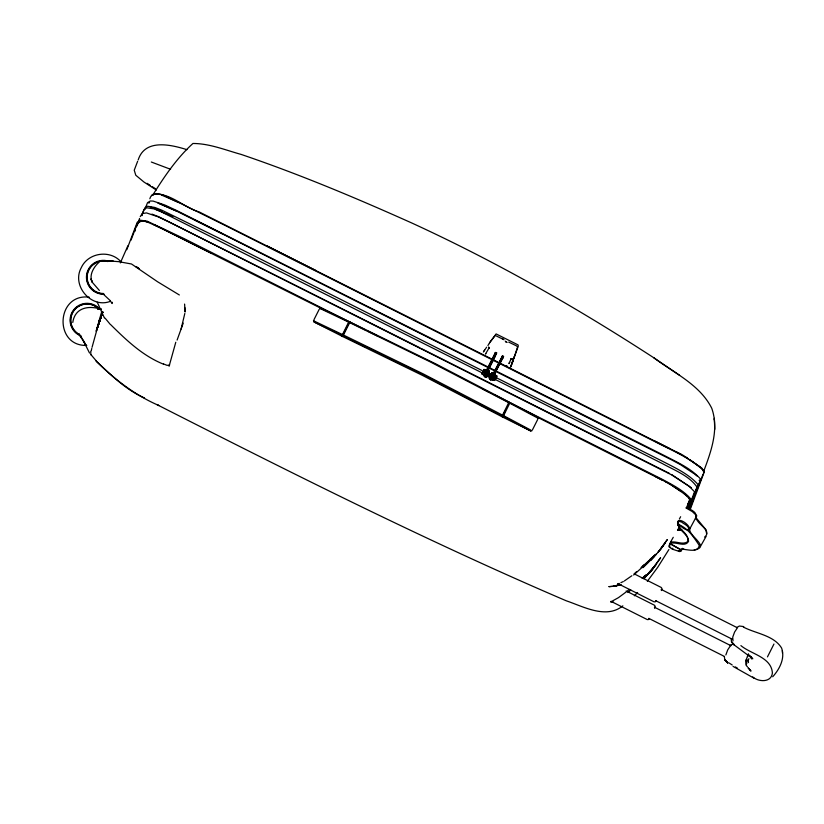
<?xml version="1.0" encoding="UTF-8"?>
<svg xmlns="http://www.w3.org/2000/svg" width="824" height="824" viewBox="0 0 824 824"><rect width="100%" height="100%" fill="white"/><g stroke="black" fill="none" stroke-linecap="round" stroke-linejoin="round"><path stroke-width="1.24" d="M342.012 335.265L313.872 321.885L341.754 336.079L348.974 321.473L321.133 308.31M509.005 402.019L501.816 416.645L422.661 375.497L342.805 336.604L343.072 335.79L350.025 322.009L435.896 363.94L509.005 402.019L508.851 402.751M677.894 525.146C675.021 514.042 691.583 525.444 689.307 529.657L688.236 529.956C684.126 530.872 671.292 518.44 681.685 522.107C683.91 524.249 690.255 526.103 688.236 529.956M491.578 373.334L490.033 374.529A15.996 15.883 20.8 0 1 489.744 374.889L489.343 378.34M489.271 376.043L489.281 377.608M488.673 347.162L489.085 348.037L488.766 347.203M512.786 361.365L518.306 346.039L518.059 344.896L496.099 333.916L489.332 343.248M509.901 403.286L510.056 402.555L537.897 417.284L536.949 416.985M510.808 366.608L513.043 359.398M489.199 376.228L489.291 375.888A3.059 3.039 20.8 0 1 489.343 375.466A1.947 1.936 20.8 0 1 489.611 374.951M489.363 372.149L489.291 374.168L489.394 373.653M152.893 194.886C164.337 176.521 176.923 157.992 192.929 143.479C209.471 143.469 225.385 150.061 241.144 154.418C299.328 174.163 356.019 197.997 412.062 223.119C496.038 261.661 576.512 307.507 653.937 357.863C674.104 373.035 699.906 384.664 711.73 408.22C719.249 429.366 711.04 451.768 703.531 471.709L702.841 469.536L701.152 467.744L690.296 460.029M90.774 351.281L90.836 354.825M489.26 374.487A3.059 3.039 20.8 0 0 489.353 374.168L489.384 373.818M489.487 375.734L490.177 379.236L494.554 380.492M184.813 313.481L181.105 329.013M489.374 376.002L489.518 375.394M348.974 322.936L343.031 334.596M490.064 374.374L489.353 375.548A3.059 3.039 20.8 0 1 489.446 375.229A1.947 1.936 20.8 0 1 489.703 374.704A3.059 3.039 20.8 0 1 489.909 374.446L490.023 374.323M91.268 350.694L91.794 348.418M706.58 533.705L705.983 529.729L695.786 517.441M92.061 347.285L98.756 323.07M747.492 656.646L747.801 655.492M175.79 342.238L169.476 364.888L167.159 365.392L163.502 363.94M513.259 359.954L513.043 360.624L513.404 359.625M98.725 321.937L101.836 311.287M96.192 330.836L99.313 320.206M112.322 302.295L112.115 303.52L109.973 300.379L103.628 294.456M96.233 331.341L102.67 311.936L97.603 326.963M485.573 354.176L485.851 353.445M72.78 322.452C74.974 307.29 89.044 305.199 101.383 309.361M96.542 330.362L102.65 312.08M99.982 319.836L96.841 329.394L102.64 312.193M99.653 320.793L98.921 322.895L102.073 313.357L98.427 324.306M97.18 328.312L102.495 312.687M512.858 361.18L513.084 360.521L512.538 362.066M98.921 322.895L102.609 311.946M481.721 374.034L484.038 369.389L486.397 370.285M483.956 369.636L488.611 370.337L489.24 373.622A3.162 3.131 20.8 0 1 489.168 374.096L488.642 375.126A3.152 3.131 20.8 0 1 488.313 375.466C485.604 380.76 478.816 368.081 484.502 376.424M512.24 362.931L512.631 361.808L511.436 365.114M177.098 340.065L183.227 323.132M484.945 371.624C480.783 370.409 486.479 375.487 486.912 372.407L494.925 356.256M102.516 312.626L100.827 317.415L102.763 311.956M489.229 374.467A1.947 1.936 20.8 0 1 488.962 374.992A3.059 3.039 20.8 0 1 488.756 375.25L488.9 374.941M511.838 364.043L512.291 362.787M101.373 315.87L102.557 312.595M690.162 508.089L691.243 505.102M690.44 508.882L704.293 471.843L701.626 467.95L684.559 456.362M98.684 323.698L102.67 312.327M677.874 530.347L679.079 527.03M691.604 504.144L692.304 502.207M725.851 654.956L727.716 649.868L730.651 645.449M136.588 226.775C137.145 221.285 143.057 219.699 147.558 222.202M138.494 221.429L139.596 218.432M141.687 215.198L143.881 209.76L146.693 207.792L153.975 208.863L160.629 211.5L481.216 372.407M142.655 213.344L144.818 207.936L147.455 206.237L154.85 207.452L161.937 210.233L219.864 238.6L482.071 370.543M144.983 209.049L147.537 202.653L150.328 200.994L153.12 201.077L164.697 204.96L176.171 210.285L665.504 456.136C677.812 462.552 691.47 468.64 700.668 479.197L689.297 509.387M149.844 198.769C153.727 185.452 173.411 201.818 180.209 202.735M134.92 231.297L135.507 229.731M678.286 529.266L679.1 527.041M678.791 529.513L679.615 527.288M692.654 501.25L693.88 497.923M688.72 509.088L698 484.512C688.802 473.944 675.144 467.857 662.826 461.43L495.873 377.485M131.016 240.155L137.505 223.047L140.07 220.945L142.748 220.883L147.197 221.944L162.173 228.526L211.84 253.421M678.111 525.269C681.036 530.584 689.41 534.807 687.752 541.625C682.56 545.354 676.308 540.791 670.705 542.213L669.212 547.095L672.322 549.165L679.81 551.616L680.706 549.732L683.745 548.887M137.639 161.277L134.24 170.218L135.785 175.234L143.984 182.053L156.292 190.004M483.224 372.438L484.965 373.138M493.566 377.196L495.08 378.288L494.07 377.897L495.08 378.288L495.564 377.32L494.39 376.372M494.07 377.897C494.019 375.363 496.645 378.34 494.452 376.733M494.925 378.257C493.978 376.97 487.952 375.744 491.382 374.951M747.471 666.863L746.379 665.514L746.07 660.024L748.449 653.793M689.163 507.357L697.114 487.252C689.42 475.747 674.166 470.154 662.156 463.459L494.75 379.215M696.064 492.103L697.866 487.406M126.783 249.724L137.258 222.253L139.843 220.142L147.105 221.151L184.02 238.579L365.609 330.033M169.064 366.299L169.579 364.981M494.06 357.554L494.699 356.226M688.431 508.037L694.55 491.753L688.967 486.139L671.581 474.871L169.219 222.089L157.786 216.691L146.466 212.911L142.222 213.612L140.265 216.609M698.299 486.304L699.597 483.008M699.967 482.05L701.1 479.187M686.742 507.162L689.389 500.57M687.906 504.247L689.225 500.941M687.247 507.45L690.131 499.375L684.157 493.648M688.03 507.182L690.914 499.107C683.611 490.414 672.775 484.986 662.826 479.609L494.009 394.665M703.006 474.428L701.492 478.208M484.945 374.353L484.522 374.879L484.821 374.364M485.439 374.776L485.357 375.291L486.294 373.509M492.247 379.473L490.548 379.812L489.806 379.061M494.73 374.56L494.328 373.705L495.028 374.838M137.258 224.952L138.01 223.314M485.583 375.219L486.407 373.653M485.563 375.219L487.262 371.696M510.684 366.896L511.539 364.867L510.746 366.773M492.484 379.04L494.822 379.957M703.397 473.44L703.789 472.533M509.531 362.56L509.263 363.199M509.211 363.322L509.603 362.395M496.81 376.032L494.627 374.57M485.913 353.311L489.291 347.563L488.962 348.119M509.067 363.652L511.148 358.564L510.623 359.748M773.952 644.038L767.474 656.872M510.54 359.913L511.58 358.759L513.218 359.82M120.335 262.918L127.875 245.82M495.461 352.713L485.182 373.107M485.14 373.19L484.45 374.663L485.027 373.622M699.185 480.588L699.442 480.011M493.555 357.194L493.947 356.359M488.055 369.564L485.748 374.106L486.387 373.087M138.195 159.918C144.972 138.483 170.99 144.653 186.945 149.669M485.202 373.828L490.661 362.725M487.386 369.543L487.015 370.326M485.079 374.065L485.779 372.603M491.269 377.886L491.495 377.433M493.432 376.444L492.402 378.432M503.103 416.347L530.934 431.076L502.867 417.181L510.056 402.555M484.873 373.736L484.522 374.498L484.811 374.044M495.121 353.434L495.358 352.847M495.337 352.991L494.678 354.166M661.353 590.561L662.043 588.655L661.26 587.471L634.047 573.782M654.596 608.328L655.276 606.433L654.503 605.249L626.158 590.983M502.692 355.803L491.259 378.267L491.784 377.279M491.629 377.886L494.338 372.572M493.37 376.486L492.083 378.69L493.638 375.692M502.547 358.09L492.319 377.886L493.422 375.682M494.802 354.289L495.584 352.796L486.263 371.274M485.954 374.003L494.791 356.195M494.709 373.221L493.195 376.207M495.152 354.062L495.729 352.868L492.659 358.893M495.193 353.99L495.584 353.136L495.245 353.764M494.946 353.795L495.811 352.342L494.987 353.898M503.031 356.854L498.139 366.484M502.867 417.181L503.186 416.522M485.913 371.954L484.749 374.374L494.761 354.176M500.642 360.16L500.539 360.387M492.381 377.742L492.876 376.826A7.704 0.896 26.8 0 0 492.495 376.661A15.666 1.823 26.8 0 0 491.866 376.362M492.381 378.092L493.246 376.372M501.816 416.645L502.135 415.986M502.722 358.183L503.361 356.874M485.47 372.51L486.129 371.181M491.804 360.449L494.925 354.227M486.088 371.984L486.665 370.831M486.5 371.387L486.201 371.974L489.085 366.227M494.369 355.505L494.73 354.928M494.915 355.772L495.399 354.825M501.188 360.438L500.91 361.005L501.239 360.376M491.949 360.5L494.812 354.773M495.626 354.701L496.12 353.702M495.07 356.339L486.593 372.932M502.908 357.451L503.516 356.226L502.589 358.079M486.974 370.213L491.526 361.149M486.448 372.86L486.912 372.314M487.097 371.686L496.697 352.971M487.252 371.727L496.223 353.857M492.278 376.578L491.578 377.649M313.965 319.702L319.176 309.361M482.009 373.766L484.121 369.585M484.131 372.788L485.233 372.036M488.581 375.559L489.332 374.044M501.363 360.098L501.795 359.243M494.039 375.157C491.228 376.207 495.018 378.679 493.329 377.073M494.565 380.08C499.097 368.956 496.573 383.788 491.815 379.287M504.988 411.279L503.042 415.131M532.52 429.716L537.742 419.364M493.174 374.817L494.338 372.572M501.25 358.955L500.817 359.81M494.06 374.508L494.318 374.003L493.72 375.095M501.878 359.12L501.425 360.016M502.403 358.1L502.918 357.091L502.125 358.646M493.339 376.537L503.114 357.338M486.16 373.437L485.697 374.333M501.723 357.668L491.918 376.589L491.3 376.321L492.34 376.867M496.429 368.493L492.598 375.95L492.948 375.342M497.593 366.206L500.498 360.5M493.113 376.3L497.778 367.133M349.767 322.678L350.025 322.009M492.577 375.281L502.475 355.875M492.814 375.27L491.64 377.135L492.299 375.919M493.174 376.259L493.494 375.62M493.082 377.124L493.782 375.765M494.039 356.298L493.597 357.163M495.605 354.402L496.264 353.136M494.596 356.565L494.081 357.544M486.922 370.316L487.334 369.533M487.478 370.594L488.014 369.564M501.692 357.75L502.527 356.112M502.939 357.008L502.279 358.296M495.997 353.97L496.409 353.208M502.063 357.019L502.465 356.256M501.734 358.007L502.393 356.73M503.073 357.431L503.588 356.442L503.227 357.122M485.861 374.735L486.139 374.178M492.165 376.867L491.64 377.876M492.855 377.567L492.392 378.443M496.13 353.383L485.594 374.838M496.151 353.681L496.635 352.754M502.125 356.555L502.393 356.04M483.379 352.044L486.634 347.172M486.047 374.003C484.038 374.22 490.939 375.054 487.571 372.984M341.754 336.079L341.579 335.172M342.805 336.604L343.165 335.965M678.183 522.107C676.411 529.904 688.349 533.375 688.576 541.306C685.166 547.569 676.442 541.595 671.004 543.284L670.53 543.778L672.024 544.705L680.799 549.618L681.386 549.227C686.742 549.031 698.072 553.491 699.246 545.395C693.643 537.063 687.855 527.865 677.905 524.311M670.736 541.77L668.903 546.034L670.139 547.095M694.241 549.855C711.266 547.208 687.587 535.373 689.863 528.658M682.426 548.331L681.098 551.225L678.379 550.844M679.388 518.955L680.645 516.72M670.664 541.883L673.26 537.299M689.842 528.802L696.774 515.834L692.325 511.591L685.836 507.883M700.379 546.569L706.044 536.517M695.508 518.76L695.786 516.555C697.392 512.064 690.079 509.325 686.68 507.625M656.213 600.737L655.461 601.747L654.05 601.829L617.773 583.567M649.456 618.515L648.704 619.514L647.293 619.596L611.006 601.335M141.944 215.692L142.284 215.095M746.307 664.165L746.915 663.145M668.903 549.536L657.737 567.273L647.314 581.322M484.594 350.097L483.997 351.003M490.012 342.012L495.255 335.44L504.082 339.776M737.542 627.641L734.596 632.049L732.732 637.168L733.02 640.866M665.102 543.14L658.088 552.224L667.316 539.576L659.447 550.834L650.661 560.186L656.522 553.749M151.74 195.679L152.11 195.133M487.89 345.514L489.394 343.33M660.755 549.124L663.784 544.808M650.507 571.506L660.601 557.745L652.721 569.085L643.863 578.716L655.883 564.708L644.141 578.18M647.489 574.781L652.763 568.931L644.234 578.087M678.09 530.378L681.098 529.554M648.735 561.968L642.833 567.684L655.966 554.655M634.367 595.804L637.621 592.497M650.002 560.742L653.999 556.777M644.172 565.264L650.239 559.455M648.601 561.041L643.039 566.315L655.585 554.562L650.126 559.228M641.103 567.499L643.729 565.017M772.696 676.761C779.525 669.253 785.324 658.345 781.595 648.024C773.674 635.18 755.886 633.666 743.33 627.043M642.514 567.036L633.656 575.028M501.95 415.904L422.908 374.673L343.072 335.79M634.604 573.442L636.499 571.722M642.154 578.335L645.851 575.008L643.441 577.109M627.97 592.518L630.813 589.953M748.954 658.736L747.821 660.755L748.48 662.599L748.058 659.385M148.814 203.168L149.577 202.488M627.672 590.756L629.309 589.356M631.884 575.729L624.293 581.002M152.615 194.701C168.601 191.405 183.69 207.411 198.471 211.665M153.12 194.979L153.923 194.33M626.848 591.457L618.474 597.637L610.615 602.014L613.509 602.087M488.405 375.61L486.603 376.815M490.187 374.271L492.113 373.076M98.962 262.31C93.854 266.811 88.632 275.278 92.267 282.199L90.98 278.914L92.298 282.292L99.354 290.45M622.841 605.856C606.176 619.421 583.351 606.536 566.315 600.82C428.748 541.914 294.92 474.686 161.535 406.943L157.209 404.728L158.97 405.635M487.777 376.104L485.243 377.011L484.141 375.589M729.662 645.501L733.587 643.832M736.491 627.62L739.396 626.024L743.742 626.58M619.844 585.019L620.812 584.504L616.187 586.049L609.008 586.636L616.187 586.049M619.133 583.371L617.3 584.731L619.339 584.474M491.423 373.396L491.979 373.128M620.905 582.65L623.274 581.579M704.592 537.104C712.678 530.728 696.991 524.342 696.074 517.76M620.812 584.504L613.54 586.266L615.971 585.885M110.509 301.275C91.371 308.969 71.307 285.712 81.267 267.707C87.849 253.02 108.995 249.528 120.211 260.95M486.562 376.928L484.461 376.547M688.205 530.1L689.276 529.801M677.493 530.172L681.891 530.007M491.083 376.362L490.126 375.909M486.871 370.378L488.797 370.821M491.825 379.462L490.342 379.565M491.362 379.596L490.599 379.689M486.108 376.908L484.934 376.846M89.208 297.176C56.084 293.045 53.529 346.42 86.767 345.421M155.489 193.867L158.249 194M107.522 260.817L118.635 261.661L131.49 263.989L157.631 281.798L179.344 294.971M493.03 372.87L493.947 373.035M100.785 309.371L97.675 309.01L101.228 309.443M100.559 309.237L98.159 308.835L101.414 309.371L98.118 308.691L100.538 309.165M491.877 375.456L490.455 374.827L494.462 376.547M512.271 358.996L513.27 358.78L514.3 356.916L517.565 347.048L516.627 345.936L508.717 342.114M507.141 342.413L506.709 342.31A4.697 4.563 23.9 0 1 505.514 341.775M150.318 207.03L161.792 210.851M484.182 372.798L483.152 372.283L485.563 373.169A7.704 0.896 26.8 0 1 485.944 373.365A15.666 1.823 26.8 0 1 486.562 373.684C489.919 375.651 485.274 373.344 487.025 374.189M484.244 371.325L483.606 371.387L485.274 371.902M537.691 418.232L538.257 418.345L509.747 403.214M531.439 430.622L532.005 430.736L503.495 415.605M493.731 372.85L492.052 372.953L494.019 373.406M151.317 162.019L170.589 169.291M155.478 209.214L172.844 216.63M492.083 375.528C490.836 375.796 489.343 375.487 492.041 376.599A14.647 1.71 26.8 0 1 492.412 376.784M491.475 375.095L492.495 375.713A14.647 1.71 26.8 0 1 493.03 375.971L493.617 376.249M161.617 195.092L179.848 203.023L226.209 225.982L654.936 441.643C671.611 450.295 689.647 457.608 703.614 470.535M158.26 203.168L176.058 210.934M157.899 202.92L176.006 210.82L222.274 233.851L672.25 460.225L680.439 464.633L693.962 473.625M151.956 214.116L158.393 216.661M484.316 371.469L485.563 372.036M492.216 375.425L492.361 375.497A15.666 1.823 26.8 0 1 492.948 375.765A7.704 0.896 26.8 0 1 493.329 375.95L493.689 376.29M163.368 364.126C142.603 355.762 126.299 340.116 110.653 324.635M157.971 405.12C134.518 394.84 114.114 378.927 95.986 361.015M492.021 375.322L493.823 376.074M158.208 216.475L420.065 347.893M154.088 224.798L165.305 230.102M153.903 224.612L323.245 309.433M363.106 345.74L365.434 346.853M754.485 678.461L733.051 666.4M198.471 211.583L490.991 358.615M194.33 219.812L222.295 233.779M349.675 322.637L429.531 361.53L508.696 402.689M343.423 335.028L423.279 373.921L502.444 415.08M144.54 397.982C125.835 389.793 111.281 375.25 96.635 361.478M417.377 372.026L423 374.848M681.448 454.457L655.183 441.19M266.657 245.707L316.035 270.55M493.288 359.769L497.892 362.086M500.189 363.24L669.418 448.431M486.85 375.239L490.239 376.949M421.219 348.48L665.658 471.493M367.916 331.186L377.114 335.821M482.74 388.99L488.375 391.822M348.614 322.112L319.691 308.331L320.176 308.743M655.502 476.653L667.522 482.74M536.558 416.81L662.486 480.258M342.372 334.503L313.45 320.721L314.552 321.514M661.157 589.407L736.605 627.373M655.533 600.593L732.124 639.146M654.4 607.175L730.981 645.728M648.776 618.371L724.214 656.337M424.123 375.414L426.368 376.547M505.998 365.599L507.44 366.33M666.657 471.998L669.572 473.47M676.422 451.964L683.137 455.394M665.411 481.731L670.973 484.728M491.475 410.537L494.472 412.082M493.895 376.238L495.203 376.97M502.712 338.922L503.32 339.241M752.683 676.906C758.492 682.076 771.295 682.797 772.397 673.023C771.408 657.13 751.076 654.204 740.9 645.604M494.246 376.413L494.637 376.671M478.899 403.935L483.667 406.459M671.931 548.187L672.93 548.712M486.623 372.469L488.683 373.942L487.375 373.2M486.634 372.592L487.478 373.087M487.303 372.953L487.005 372.798A15.666 1.823 26.8 0 0 486.593 372.572M486.737 372.808L487.705 373.282L487.087 374.364M671.539 474.48L691.346 487.767M670.406 543.943L680.706 549.732M506.049 341.641L505.308 341.167M668.964 483.616L680.737 491.094M682.89 455.342L687.216 457.938M735.379 666.925L737.48 668.192M679.584 375.291L653.689 357.688M152.306 186.729L155.478 188.717M729.055 662.98L732.227 664.989M672.94 486.088L687.721 496.275M147.115 183.319L150.215 185.379M487.437 374.364L488.004 374.838M490.27 379.751L489.415 378.154M748.789 654.761L752.806 658.798L734.411 645.089L731.516 641.865L731.135 638.559M694.735 474.222L697.042 476.035M96.284 360.922L91.145 354.866M727.777 662.877L724.76 659.725L727.777 662.877L724.76 659.725L724.347 656.46M110.2 324.326L105.101 318.157M82.349 338.685L78.589 333.668L85.974 345.122L82.936 339.849L89.538 353.063M750.149 656.151L751.591 658.942L751.406 656.852M488.735 370.707L489.013 371.222M688.936 497.861L689.647 500.003M494.07 373.519L494.462 374.292M97.253 302.202L104.421 317.951M488.941 371.088L489.188 371.727M489.302 377.557L489.394 378.216M184.597 304.066L185.081 312.038L184.803 307.486M489.343 372.211L489.353 373.035M746.07 660.024L746.379 665.514M782.347 650.569L782.46 653.102M714.367 418.911L714.398 419.91M714.336 418.304L714.748 429.345M704.026 471.071L704.046 471.956M489.085 374.858A1.947 1.936 20.8 0 1 488.879 375.239A3.059 3.039 20.8 0 1 488.673 375.497M79.815 334.719A16.326 16.212 20.8 0 1 73.861 310.741A16.326 16.212 20.8 0 1 98.581 308.753M81.452 336.202A17.047 16.923 20.8 0 1 72.687 311.204A17.047 16.923 20.8 0 1 99.076 308.258M78.744 334.575A16.593 16.48 20.8 0 1 73.913 310.277A16.593 16.48 20.8 0 1 98.725 308.681M104.112 294.219A17.047 16.923 20.8 0 1 86.623 274.67A17.047 16.923 20.8 0 1 109.129 261.342M103 293.88A16.593 16.48 20.8 0 1 87.035 274.845A16.593 16.48 20.8 0 1 107.934 261.548M103.567 293.509A16.326 16.212 20.8 0 1 87.19 276.04A16.326 16.212 20.8 0 1 105.905 261.249M514.3 356.916L513.712 358.121L514.3 356.916M492.258 375.919L491.959 376.506L492.67 375.198L492.258 375.919M511.549 358.78L511.58 358.79M112.991 261.074L107.336 260.806L113.053 261.084M138.998 268.603L135.96 266.533L138.998 268.603M734.411 645.089L731.516 641.865L734.411 645.089M750.056 670.036L748.089 667.821L750.994 671.096L750.056 670.036"/></g></svg>
